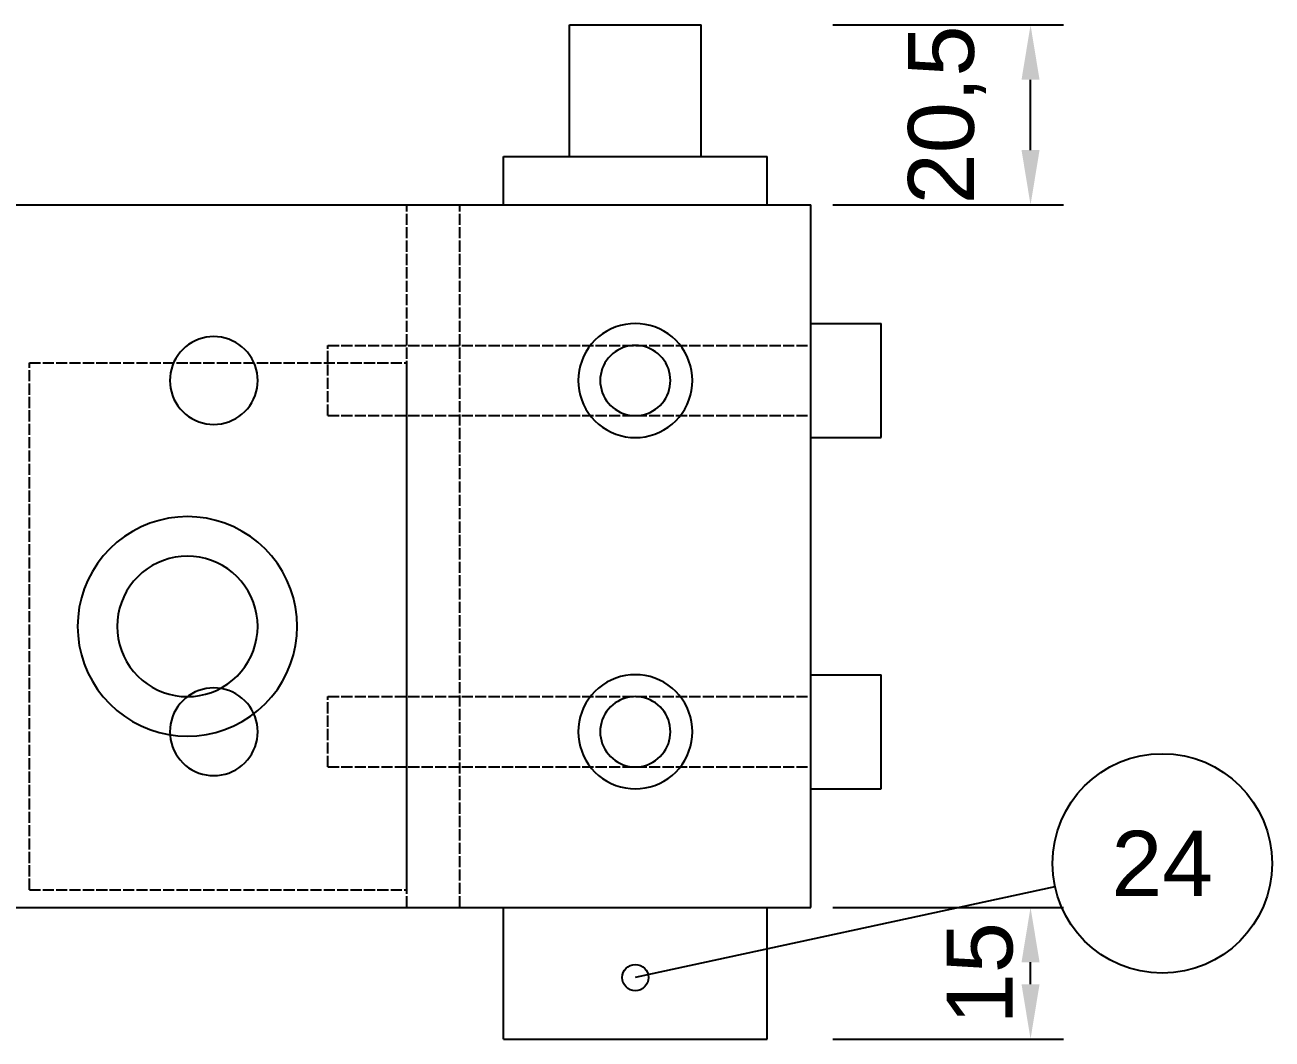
# Model space of a CAD drawing. Header units: millimetres. Extents: x 20 to 1736, y 5 to 589.
# Drawn here: x 235.2 to 292, y 450 to 496.2 of the extents above; entities that cross this region are included whole.
import ezdxf
from ezdxf.enums import TextEntityAlignment as Align

# ---------------------------------------------------------------- set-up
doc = ezdxf.new("R2010")
doc.units = ezdxf.units.MM
doc.header["$LTSCALE"] = 0.4
doc.linetypes.add('DASHED', pattern=[1.524, 1.27, -0.254])
for name, color, linetype in [('Krepezh', 6, 'CONTINUOUS'), ('Nevidimye', 8, 'DASHED'), ('Rama', 7, 'CONTINUOUS'), ('Razmery', 8, 'CONTINUOUS'), ('Relsy', 5, 'CONTINUOUS'), ('Tekst', 7, 'CONTINUOUS'), ('Uzly', 94, 'CONTINUOUS')]:
    doc.layers.add(name, color=color, linetype=linetype)
doc.styles.add('CHERT', font='arial.ttf')
doc.dimstyles.new('T1', dxfattribs={"dimtxt": 3, "dimasz": 2.5, "dimexe": 1.5, "dimexo": 1, "dimgap": 0.8, "dimtad": 1, "dimtxsty": 'CHERT', "dimcen": 2.5, "dimazin": 3, "dimtfac": 1, "dimtmove": 0, "dimatfit": 3})

msp = doc.modelspace()

# ---------------------------------------------------------------- linework, layer by layer
at = {"layer": 'Krepezh'}
for p, q in [((261.7, 482.2517), (261.5087, 482.1298)), ((261.9012, 482.3564), (261.7, 482.2517)), ((262.1107, 482.4432), (261.9012, 482.3564)), ((262.3271, 482.5114), (262.1107, 482.4432)), ((262.5485, 482.5605), (262.3271, 482.5114)), ((262.7734, 482.5901), (262.5485, 482.5605)), ((263, 482.6), (262.7734, 482.5901)), ((263.2266, 482.5901), (263, 482.6)), ((263.4515, 482.5605), (263.2266, 482.5901)), ((263.6729, 482.5114), (263.4515, 482.5605)), ((263.8893, 482.4432), (263.6729, 482.5114)), ((264.0988, 482.3564), (263.8893, 482.4432)), ((264.3, 482.2517), (264.0988, 482.3564)), ((264.4913, 482.1298), (264.3, 482.2517)), ((271, 482.6), (274.2, 482.6)), ((271, 477.4), (271, 482.6)), ((271, 482.6), (274.2, 482.6)), ((271, 477.4), (271, 482.6)), ((274.2, 477.4), (274.2, 482.6)), ((274.2, 477.4), (274.2, 482.6)), ((242.8, 481.7321), (242.6528, 481.6383)), ((242.9548, 481.8126), (242.8, 481.7321)), ((243.116, 481.8794), (242.9548, 481.8126)), ((243.2824, 481.9319), (243.116, 481.8794)), ((243.4527, 481.9696), (243.2824, 481.9319)), ((243.6257, 481.9924), (243.4527, 481.9696)), ((243.8, 482), (243.6257, 481.9924)), ((243.9743, 481.9924), (243.8, 482)), ((244.1473, 481.9696), (243.9743, 481.9924)), ((244.3176, 481.9319), (244.1473, 481.9696)), ((244.484, 481.8794), (244.3176, 481.9319)), ((244.6452, 481.8126), (244.484, 481.8794)), ((244.8, 481.7321), (244.6452, 481.8126)), ((244.9472, 481.6383), (244.8, 481.7321)), ((261.0083, 481.6712), (260.8702, 481.4913)), ((261.1615, 481.8385), (261.0083, 481.6712)), ((261.3288, 481.9917), (261.1615, 481.8385)), ((261.5087, 482.1298), (261.3288, 481.9917)), ((264.6712, 481.9917), (264.4913, 482.1298)), ((264.8385, 481.8385), (264.6712, 481.9917)), ((264.9917, 481.6712), (264.8385, 481.8385)), ((265.1298, 481.4913), (264.9917, 481.6712)), ((242.1617, 481.1472), (242.0679, 481)), ((242.2679, 481.2856), (242.1617, 481.1472)), ((242.3858, 481.4142), (242.2679, 481.2856)), ((242.5144, 481.5321), (242.3858, 481.4142)), ((242.6528, 481.6383), (242.5144, 481.5321)), ((245.0856, 481.5321), (244.9472, 481.6383)), ((245.2142, 481.4142), (245.0856, 481.5321)), ((245.3321, 481.2856), (245.2142, 481.4142)), ((245.4383, 481.1472), (245.3321, 481.2856)), ((245.5321, 481), (245.4383, 481.1472)), ((260.6436, 481.0988), (260.5568, 480.8893)), ((260.7483, 481.3), (260.6436, 481.0988)), ((260.8702, 481.4913), (260.7483, 481.3)), ((265.2517, 481.3), (265.1298, 481.4913)), ((265.3564, 481.0988), (265.2517, 481.3)), ((265.4432, 480.8893), (265.3564, 481.0988)), ((271, 478.4), (271, 481.6)), ((271, 478.4), (271, 481.6)), ((241.9206, 480.684), (241.8681, 480.5176)), ((241.9874, 480.8452), (241.9206, 480.684)), ((242.0679, 481), (241.9874, 480.8452)), ((245.6126, 480.8452), (245.5321, 481)), ((245.6794, 480.684), (245.6126, 480.8452)), ((245.7319, 480.5176), (245.6794, 480.684)), ((260.4886, 480.6729), (260.4395, 480.4515)), ((260.5568, 480.8893), (260.4886, 480.6729)), ((265.5114, 480.6729), (265.4432, 480.8893)), ((265.5605, 480.4515), (265.5114, 480.6729)), ((241.8076, 480.1743), (241.8, 480)), ((241.8, 480), (241.8076, 479.8257)), ((241.8304, 480.3473), (241.8076, 480.1743)), ((241.8681, 480.5176), (241.8304, 480.3473)), ((245.7696, 480.3473), (245.7319, 480.5176)), ((245.7924, 480.1743), (245.7696, 480.3473)), ((245.8, 480), (245.7924, 480.1743)), ((245.7924, 479.8257), (245.8, 480)), ((260.4099, 480.2266), (260.4, 480)), ((260.4, 480), (260.4099, 479.7734)), ((260.4395, 480.4515), (260.4099, 480.2266)), ((265.5901, 480.2266), (265.5605, 480.4515)), ((265.6, 480), (265.5901, 480.2266)), ((265.5901, 479.7734), (265.6, 480)), ((241.8076, 479.8257), (241.8304, 479.6527)), ((241.8304, 479.6527), (241.8681, 479.4824)), ((241.8681, 479.4824), (241.9206, 479.316)), ((245.6794, 479.316), (245.7319, 479.4824)), ((245.7319, 479.4824), (245.7696, 479.6527)), ((245.7696, 479.6527), (245.7924, 479.8257)), ((260.4099, 479.7734), (260.4395, 479.5485)), ((260.4395, 479.5485), (260.4886, 479.3271)), ((265.5114, 479.3271), (265.5605, 479.5485)), ((265.5605, 479.5485), (265.5901, 479.7734)), ((241.9206, 479.316), (241.9874, 479.1548)), ((241.9874, 479.1548), (242.0679, 479)), ((242.0679, 479), (242.1617, 478.8528)), ((242.1617, 478.8528), (242.2679, 478.7144)), ((245.3321, 478.7144), (245.4383, 478.8528)), ((245.4383, 478.8528), (245.5321, 479)), ((245.5321, 479), (245.6126, 479.1548)), ((245.6126, 479.1548), (245.6794, 479.316)), ((260.4886, 479.3271), (260.5568, 479.1107)), ((260.5568, 479.1107), (260.6436, 478.9012)), ((260.6436, 478.9012), (260.7483, 478.7)), ((265.2517, 478.7), (265.3564, 478.9012)), ((265.3564, 478.9012), (265.4432, 479.1107)), ((265.4432, 479.1107), (265.5114, 479.3271)), ((242.2679, 478.7144), (242.3858, 478.5858)), ((242.3858, 478.5858), (242.5144, 478.4679)), ((242.5144, 478.4679), (242.6528, 478.3617)), ((242.6528, 478.3617), (242.8, 478.2679)), ((242.8, 478.2679), (242.9548, 478.1874)), ((244.6452, 478.1874), (244.8, 478.2679)), ((244.8, 478.2679), (244.9472, 478.3617)), ((244.9472, 478.3617), (245.0856, 478.4679)), ((245.0856, 478.4679), (245.2142, 478.5858)), ((245.2142, 478.5858), (245.3321, 478.7144)), ((260.7483, 478.7), (260.8702, 478.5087)), ((260.8702, 478.5087), (261.0083, 478.3288)), ((261.0083, 478.3288), (261.1615, 478.1615)), ((264.8385, 478.1615), (264.9917, 478.3288)), ((264.9917, 478.3288), (265.1298, 478.5087)), ((265.1298, 478.5087), (265.2517, 478.7)), ((242.9548, 478.1874), (243.116, 478.1206)), ((243.116, 478.1206), (243.2824, 478.0681)), ((243.2824, 478.0681), (243.4527, 478.0304)), ((243.4527, 478.0304), (243.6257, 478.0076)), ((243.6257, 478.0076), (243.8, 478)), ((243.8, 478), (243.9743, 478.0076)), ((243.9743, 478.0076), (244.1473, 478.0304)), ((244.1473, 478.0304), (244.3176, 478.0681)), ((244.3176, 478.0681), (244.484, 478.1206)), ((244.484, 478.1206), (244.6452, 478.1874)), ((261.1615, 478.1615), (261.3288, 478.0083)), ((261.3288, 478.0083), (261.5087, 477.8702)), ((261.5087, 477.8702), (261.7, 477.7483)), ((261.7, 477.7483), (261.9012, 477.6436)), ((264.0988, 477.6436), (264.3, 477.7483)), ((264.3, 477.7483), (264.4913, 477.8702)), ((264.4913, 477.8702), (264.6712, 478.0083)), ((264.6712, 478.0083), (264.8385, 478.1615)), ((261.9012, 477.6436), (262.1107, 477.5568)), ((262.1107, 477.5568), (262.3271, 477.4886)), ((262.3271, 477.4886), (262.5485, 477.4395)), ((262.5485, 477.4395), (262.7734, 477.4099)), ((262.7734, 477.4099), (263, 477.4)), ((263, 477.4), (263.2266, 477.4099)), ((263.2266, 477.4099), (263.4515, 477.4395)), ((263.4515, 477.4395), (263.6729, 477.4886)), ((263.6729, 477.4886), (263.8893, 477.5568)), ((263.8893, 477.5568), (264.0988, 477.6436)), ((271, 477.4), (274.2, 477.4)), ((271, 477.4), (274.2, 477.4)), ((261.9012, 466.3564), (261.7, 466.2517)), ((262.1107, 466.4432), (261.9012, 466.3564)), ((262.3271, 466.5114), (262.1107, 466.4432)), ((262.5485, 466.5605), (262.3271, 466.5114)), ((262.7734, 466.5901), (262.5485, 466.5605)), ((263, 466.6), (262.7734, 466.5901)), ((263.2266, 466.5901), (263, 466.6)), ((263.4515, 466.5605), (263.2266, 466.5901)), ((263.6729, 466.5114), (263.4515, 466.5605)), ((263.8893, 466.4432), (263.6729, 466.5114)), ((264.0988, 466.3564), (263.8893, 466.4432)), ((264.3, 466.2517), (264.0988, 466.3564)), ((271, 466.6), (274.2, 466.6)), ((271, 461.4), (271, 466.6)), ((271, 466.6), (274.2, 466.6)), ((271, 461.4), (271, 466.6)), ((274.2, 461.4), (274.2, 466.6)), ((274.2, 461.4), (274.2, 466.6)), ((242.9548, 465.8126), (242.8, 465.7321)), ((243.116, 465.8794), (242.9548, 465.8126)), ((243.2824, 465.9319), (243.116, 465.8794)), ((243.4527, 465.9696), (243.2824, 465.9319)), ((243.6257, 465.9924), (243.4527, 465.9696)), ((243.8, 466), (243.6257, 465.9924)), ((243.9743, 465.9924), (243.8, 466)), ((244.1473, 465.9696), (243.9743, 465.9924)), ((244.3176, 465.9319), (244.1473, 465.9696)), ((244.484, 465.8794), (244.3176, 465.9319)), ((244.6452, 465.8126), (244.484, 465.8794)), ((244.8, 465.7321), (244.6452, 465.8126)), ((261.1615, 465.8385), (261.0083, 465.6712)), ((261.3288, 465.9917), (261.1615, 465.8385)), ((261.5087, 466.1298), (261.3288, 465.9917)), ((261.7, 466.2517), (261.5087, 466.1298)), ((264.4913, 466.1298), (264.3, 466.2517)), ((264.6712, 465.9917), (264.4913, 466.1298)), ((264.8385, 465.8385), (264.6712, 465.9917)), ((264.9917, 465.6712), (264.8385, 465.8385)), ((242.2679, 465.2856), (242.1617, 465.1472)), ((242.3858, 465.4142), (242.2679, 465.2856)), ((242.5144, 465.5321), (242.3858, 465.4142)), ((242.6528, 465.6383), (242.5144, 465.5321)), ((242.8, 465.7321), (242.6528, 465.6383)), ((244.9472, 465.6383), (244.8, 465.7321)), ((245.0856, 465.5321), (244.9472, 465.6383)), ((245.2142, 465.4142), (245.0856, 465.5321)), ((245.3321, 465.2856), (245.2142, 465.4142)), ((245.4383, 465.1472), (245.3321, 465.2856)), ((260.7483, 465.3), (260.6436, 465.0988)), ((260.8702, 465.4913), (260.7483, 465.3)), ((261.0083, 465.6712), (260.8702, 465.4913)), ((265.1298, 465.4913), (264.9917, 465.6712)), ((265.2517, 465.3), (265.1298, 465.4913)), ((265.3564, 465.0988), (265.2517, 465.3)), ((271, 462.4), (271, 465.6)), ((271, 462.4), (271, 465.6)), ((241.9206, 464.684), (241.8681, 464.5176)), ((241.9874, 464.8452), (241.9206, 464.684)), ((242.0679, 465), (241.9874, 464.8452)), ((242.1617, 465.1472), (242.0679, 465)), ((245.5321, 465), (245.4383, 465.1472)), ((245.6126, 464.8452), (245.5321, 465)), ((245.6794, 464.684), (245.6126, 464.8452)), ((245.7319, 464.5176), (245.6794, 464.684)), ((260.4886, 464.6729), (260.4395, 464.4515)), ((260.5568, 464.8893), (260.4886, 464.6729)), ((260.6436, 465.0988), (260.5568, 464.8893)), ((265.4432, 464.8893), (265.3564, 465.0988)), ((265.5114, 464.6729), (265.4432, 464.8893)), ((265.5605, 464.4515), (265.5114, 464.6729)), ((241.8076, 464.1743), (241.8, 464)), ((241.8304, 464.3473), (241.8076, 464.1743)), ((241.8681, 464.5176), (241.8304, 464.3473)), ((245.7696, 464.3473), (245.7319, 464.5176)), ((245.7924, 464.1743), (245.7696, 464.3473)), ((245.8, 464), (245.7924, 464.1743)), ((260.4099, 464.2266), (260.4, 464)), ((260.4395, 464.4515), (260.4099, 464.2266)), ((265.5901, 464.2266), (265.5605, 464.4515)), ((265.6, 464), (265.5901, 464.2266)), ((241.8, 464), (241.8076, 463.8257)), ((241.8076, 463.8257), (241.8304, 463.6527)), ((241.8304, 463.6527), (241.8681, 463.4824)), ((245.7319, 463.4824), (245.7696, 463.6527)), ((245.7696, 463.6527), (245.7924, 463.8257)), ((245.7924, 463.8257), (245.8, 464)), ((260.4, 464), (260.4099, 463.7734)), ((260.4099, 463.7734), (260.4395, 463.5485)), ((260.4395, 463.5485), (260.4886, 463.3271)), ((265.5114, 463.3271), (265.5605, 463.5485)), ((265.5605, 463.5485), (265.5901, 463.7734)), ((265.5901, 463.7734), (265.6, 464)), ((241.8681, 463.4824), (241.9206, 463.316)), ((241.9206, 463.316), (241.9874, 463.1548)), ((241.9874, 463.1548), (242.0679, 463)), ((242.0679, 463), (242.1617, 462.8528)), ((245.4383, 462.8528), (245.5321, 463)), ((245.5321, 463), (245.6126, 463.1548)), ((245.6126, 463.1548), (245.6794, 463.316)), ((245.6794, 463.316), (245.7319, 463.4824)), ((260.4886, 463.3271), (260.5568, 463.1107)), ((260.5568, 463.1107), (260.6436, 462.9012)), ((265.3564, 462.9012), (265.4432, 463.1107)), ((265.4432, 463.1107), (265.5114, 463.3271)), ((242.1617, 462.8528), (242.2679, 462.7144)), ((242.2679, 462.7144), (242.3858, 462.5858)), ((242.3858, 462.5858), (242.5144, 462.4679)), ((242.5144, 462.4679), (242.6528, 462.3617)), ((242.6528, 462.3617), (242.8, 462.2679)), ((244.8, 462.2679), (244.9472, 462.3617)), ((244.9472, 462.3617), (245.0856, 462.4679)), ((245.0856, 462.4679), (245.2142, 462.5858)), ((245.2142, 462.5858), (245.3321, 462.7144)), ((245.3321, 462.7144), (245.4383, 462.8528)), ((260.6436, 462.9012), (260.7483, 462.7)), ((260.7483, 462.7), (260.8702, 462.5087)), ((260.8702, 462.5087), (261.0083, 462.3288)), ((264.9917, 462.3288), (265.1298, 462.5087)), ((265.1298, 462.5087), (265.2517, 462.7)), ((265.2517, 462.7), (265.3564, 462.9012)), ((242.8, 462.2679), (242.9548, 462.1874)), ((242.9548, 462.1874), (243.116, 462.1206)), ((243.116, 462.1206), (243.2824, 462.0681)), ((243.2824, 462.0681), (243.4527, 462.0304)), ((243.4527, 462.0304), (243.6257, 462.0076)), ((243.6257, 462.0076), (243.8, 462)), ((243.8, 462), (243.9743, 462.0076)), ((243.9743, 462.0076), (244.1473, 462.0304)), ((244.1473, 462.0304), (244.3176, 462.0681)), ((244.3176, 462.0681), (244.484, 462.1206)), ((244.484, 462.1206), (244.6452, 462.1874)), ((244.6452, 462.1874), (244.8, 462.2679)), ((261.0083, 462.3288), (261.1615, 462.1615)), ((261.1615, 462.1615), (261.3288, 462.0083)), ((261.3288, 462.0083), (261.5087, 461.8702)), ((261.5087, 461.8702), (261.7, 461.7483)), ((264.3, 461.7483), (264.4913, 461.8702)), ((264.4913, 461.8702), (264.6712, 462.0083)), ((264.6712, 462.0083), (264.8385, 462.1615)), ((264.8385, 462.1615), (264.9917, 462.3288)), ((261.7, 461.7483), (261.9012, 461.6436)), ((261.9012, 461.6436), (262.1107, 461.5568)), ((262.1107, 461.5568), (262.3271, 461.4886)), ((262.3271, 461.4886), (262.5485, 461.4395)), ((262.5485, 461.4395), (262.7734, 461.4099)), ((262.7734, 461.4099), (263, 461.4)), ((263, 461.4), (263.2266, 461.4099)), ((263.2266, 461.4099), (263.4515, 461.4395)), ((263.4515, 461.4395), (263.6729, 461.4886)), ((263.6729, 461.4886), (263.8893, 461.5568)), ((263.8893, 461.5568), (264.0988, 461.6436)), ((264.0988, 461.6436), (264.3, 461.7483)), ((271, 461.4), (274.2, 461.4)), ((271, 461.4), (274.2, 461.4))]:
    msp.add_line(p, q, dxfattribs=at)
at = {"layer": 'Nevidimye'}
for p, q in [((252.6, 456), (252.6, 488)), ((252.6, 456), (252.6, 488)), ((255, 456), (255, 488)), ((255, 456), (255, 488)), ((249, 481.6), (271, 481.6)), ((249, 478.4), (249, 481.6)), ((249, 481.6), (271, 481.6)), ((249, 478.4), (249, 481.6)), ((261.8686, 481.1314), (261.7743, 481.0285)), ((261.8686, 481.1314), (261.7743, 481.0285)), ((261.9715, 481.2257), (261.8686, 481.1314)), ((261.9715, 481.2257), (261.8686, 481.1314)), ((262.0823, 481.3106), (261.9715, 481.2257)), ((262.0823, 481.3106), (261.9715, 481.2257)), ((262.2, 481.3856), (262.0823, 481.3106)), ((262.2, 481.3856), (262.0823, 481.3106)), ((262.3238, 481.4501), (262.2, 481.3856)), ((262.3238, 481.4501), (262.2, 481.3856)), ((262.4528, 481.5035), (262.3238, 481.4501)), ((262.4528, 481.5035), (262.3238, 481.4501)), ((262.5859, 481.5455), (262.4528, 481.5035)), ((262.5859, 481.5455), (262.4528, 481.5035)), ((262.7222, 481.5757), (262.5859, 481.5455)), ((262.7222, 481.5757), (262.5859, 481.5455)), ((262.8606, 481.5939), (262.7222, 481.5757)), ((262.8606, 481.5939), (262.7222, 481.5757)), ((263, 481.6), (262.8606, 481.5939)), ((263, 481.6), (262.8606, 481.5939)), ((263.1394, 481.5939), (263, 481.6)), ((263.1394, 481.5939), (263, 481.6)), ((263.2778, 481.5757), (263.1394, 481.5939)), ((263.2778, 481.5757), (263.1394, 481.5939)), ((263.4141, 481.5455), (263.2778, 481.5757)), ((263.4141, 481.5455), (263.2778, 481.5757)), ((263.5472, 481.5035), (263.4141, 481.5455)), ((263.5472, 481.5035), (263.4141, 481.5455)), ((263.6762, 481.4501), (263.5472, 481.5035)), ((263.6762, 481.4501), (263.5472, 481.5035)), ((263.8, 481.3856), (263.6762, 481.4501)), ((263.8, 481.3856), (263.6762, 481.4501)), ((263.9177, 481.3106), (263.8, 481.3856)), ((263.9177, 481.3106), (263.8, 481.3856)), ((264.0285, 481.2257), (263.9177, 481.3106)), ((264.0285, 481.2257), (263.9177, 481.3106)), ((264.1314, 481.1314), (264.0285, 481.2257)), ((264.1314, 481.1314), (264.0285, 481.2257)), ((264.2257, 481.0285), (264.1314, 481.1314)), ((264.2257, 481.0285), (264.1314, 481.1314)), ((235.4, 480.8), (252.6, 480.8)), ((235.4, 456.8), (235.4, 480.8)), ((235.4, 480.8), (252.6, 480.8)), ((235.4, 456.8), (235.4, 480.8)), ((252.6, 456.8), (252.6, 480.8)), ((252.6, 456.8), (252.6, 480.8)), ((261.4965, 480.5472), (261.4545, 480.4141)), ((261.4965, 480.5472), (261.4545, 480.4141)), ((261.5499, 480.6762), (261.4965, 480.5472)), ((261.5499, 480.6762), (261.4965, 480.5472)), ((261.6144, 480.8), (261.5499, 480.6762)), ((261.6144, 480.8), (261.5499, 480.6762)), ((261.6894, 480.9177), (261.6144, 480.8)), ((261.6894, 480.9177), (261.6144, 480.8)), ((261.7743, 481.0285), (261.6894, 480.9177)), ((261.7743, 481.0285), (261.6894, 480.9177)), ((264.3106, 480.9177), (264.2257, 481.0285)), ((264.3106, 480.9177), (264.2257, 481.0285)), ((264.3856, 480.8), (264.3106, 480.9177)), ((264.3856, 480.8), (264.3106, 480.9177)), ((264.4501, 480.6762), (264.3856, 480.8)), ((264.4501, 480.6762), (264.3856, 480.8)), ((264.5035, 480.5472), (264.4501, 480.6762)), ((264.5035, 480.5472), (264.4501, 480.6762)), ((264.5455, 480.4141), (264.5035, 480.5472)), ((264.5455, 480.4141), (264.5035, 480.5472)), ((261.4061, 480.1394), (261.4, 480)), ((261.4061, 480.1394), (261.4, 480)), ((261.4, 480), (261.4061, 479.8606)), ((261.4, 480), (261.4061, 479.8606)), ((261.4243, 480.2778), (261.4061, 480.1394)), ((261.4243, 480.2778), (261.4061, 480.1394)), ((261.4545, 480.4141), (261.4243, 480.2778)), ((261.4545, 480.4141), (261.4243, 480.2778)), ((264.5757, 480.2778), (264.5455, 480.4141)), ((264.5757, 480.2778), (264.5455, 480.4141)), ((264.5939, 480.1394), (264.5757, 480.2778)), ((264.5939, 480.1394), (264.5757, 480.2778)), ((264.6, 480), (264.5939, 480.1394)), ((264.6, 480), (264.5939, 480.1394)), ((264.5939, 479.8606), (264.6, 480)), ((264.5939, 479.8606), (264.6, 480)), ((261.4061, 479.8606), (261.4243, 479.7222)), ((261.4061, 479.8606), (261.4243, 479.7222)), ((261.4243, 479.7222), (261.4545, 479.5859)), ((261.4243, 479.7222), (261.4545, 479.5859)), ((261.4545, 479.5859), (261.4965, 479.4528)), ((261.4545, 479.5859), (261.4965, 479.4528)), ((261.4965, 479.4528), (261.5499, 479.3238)), ((261.4965, 479.4528), (261.5499, 479.3238)), ((264.4501, 479.3238), (264.5035, 479.4528)), ((264.4501, 479.3238), (264.5035, 479.4528)), ((264.5035, 479.4528), (264.5455, 479.5859)), ((264.5035, 479.4528), (264.5455, 479.5859)), ((264.5455, 479.5859), (264.5757, 479.7222)), ((264.5455, 479.5859), (264.5757, 479.7222)), ((264.5757, 479.7222), (264.5939, 479.8606)), ((264.5757, 479.7222), (264.5939, 479.8606)), ((261.5499, 479.3238), (261.6144, 479.2)), ((261.5499, 479.3238), (261.6144, 479.2)), ((261.6144, 479.2), (261.6894, 479.0823)), ((261.6144, 479.2), (261.6894, 479.0823)), ((261.6894, 479.0823), (261.7743, 478.9715)), ((261.6894, 479.0823), (261.7743, 478.9715)), ((261.7743, 478.9715), (261.8686, 478.8686)), ((261.7743, 478.9715), (261.8686, 478.8686)), ((261.8686, 478.8686), (261.9715, 478.7743)), ((261.8686, 478.8686), (261.9715, 478.7743)), ((264.0285, 478.7743), (264.1314, 478.8686)), ((264.0285, 478.7743), (264.1314, 478.8686)), ((264.1314, 478.8686), (264.2257, 478.9715)), ((264.1314, 478.8686), (264.2257, 478.9715)), ((264.2257, 478.9715), (264.3106, 479.0823)), ((264.2257, 478.9715), (264.3106, 479.0823)), ((264.3106, 479.0823), (264.3856, 479.2)), ((264.3106, 479.0823), (264.3856, 479.2)), ((264.3856, 479.2), (264.4501, 479.3238)), ((264.3856, 479.2), (264.4501, 479.3238)), ((249, 478.4), (271, 478.4)), ((249, 478.4), (271, 478.4)), ((261.9715, 478.7743), (262.0823, 478.6894)), ((261.9715, 478.7743), (262.0823, 478.6894)), ((262.0823, 478.6894), (262.2, 478.6144)), ((262.0823, 478.6894), (262.2, 478.6144)), ((262.2, 478.6144), (262.3238, 478.5499)), ((262.2, 478.6144), (262.3238, 478.5499)), ((262.3238, 478.5499), (262.4528, 478.4965)), ((262.3238, 478.5499), (262.4528, 478.4965)), ((262.4528, 478.4965), (262.5859, 478.4545)), ((262.4528, 478.4965), (262.5859, 478.4545)), ((262.5859, 478.4545), (262.7222, 478.4243)), ((262.5859, 478.4545), (262.7222, 478.4243)), ((262.7222, 478.4243), (262.8606, 478.4061)), ((262.7222, 478.4243), (262.8606, 478.4061)), ((262.8606, 478.4061), (263, 478.4)), ((262.8606, 478.4061), (263, 478.4)), ((263, 478.4), (263.1394, 478.4061)), ((263, 478.4), (263.1394, 478.4061)), ((263.1394, 478.4061), (263.2778, 478.4243)), ((263.1394, 478.4061), (263.2778, 478.4243)), ((263.2778, 478.4243), (263.4141, 478.4545)), ((263.2778, 478.4243), (263.4141, 478.4545)), ((263.4141, 478.4545), (263.5472, 478.4965)), ((263.4141, 478.4545), (263.5472, 478.4965)), ((263.5472, 478.4965), (263.6762, 478.5499)), ((263.5472, 478.4965), (263.6762, 478.5499)), ((263.6762, 478.5499), (263.8, 478.6144)), ((263.6762, 478.5499), (263.8, 478.6144)), ((263.8, 478.6144), (263.9177, 478.6894)), ((263.8, 478.6144), (263.9177, 478.6894)), ((263.9177, 478.6894), (264.0285, 478.7743)), ((263.9177, 478.6894), (264.0285, 478.7743)), ((241.7318, 473.724), (241.3059, 473.6296)), ((242.1642, 473.781), (241.7318, 473.724)), ((242.6, 473.8), (242.1642, 473.781)), ((243.0358, 473.781), (242.6, 473.8)), ((243.4682, 473.724), (243.0358, 473.781)), ((243.8941, 473.6296), (243.4682, 473.724)), ((240.4869, 473.3315), (240.1, 473.1301)), ((240.8899, 473.4985), (240.4869, 473.3315)), ((241.3059, 473.6296), (240.8899, 473.4985)), ((244.3101, 473.4985), (243.8941, 473.6296)), ((244.7131, 473.3315), (244.3101, 473.4985)), ((245.1, 473.1301), (244.7131, 473.3315)), ((239.3861, 472.6302), (239.0645, 472.3355)), ((239.7321, 472.8958), (239.3861, 472.6302)), ((240.1, 473.1301), (239.7321, 472.8958)), ((245.4679, 472.8958), (245.1, 473.1301)), ((245.8139, 472.6302), (245.4679, 472.8958)), ((246.1355, 472.3355), (245.8139, 472.6302)), ((238.7698, 472.0139), (238.5042, 471.6679)), ((239.0645, 472.3355), (238.7698, 472.0139)), ((246.4302, 472.0139), (246.1355, 472.3355)), ((246.6958, 471.6679), (246.4302, 472.0139)), ((238.5042, 471.6679), (238.2699, 471.3)), ((241, 471.5713), (240.7646, 471.4213)), ((241.2476, 471.7002), (241, 471.5713)), ((241.5055, 471.807), (241.2476, 471.7002)), ((241.7718, 471.891), (241.5055, 471.807)), ((242.0443, 471.9514), (241.7718, 471.891)), ((242.3211, 471.9878), (242.0443, 471.9514)), ((242.6, 472), (242.3211, 471.9878)), ((242.8789, 471.9878), (242.6, 472)), ((243.1557, 471.9514), (242.8789, 471.9878)), ((243.4282, 471.891), (243.1557, 471.9514)), ((243.6945, 471.807), (243.4282, 471.891)), ((243.9524, 471.7002), (243.6945, 471.807)), ((244.2, 471.5713), (243.9524, 471.7002)), ((244.4354, 471.4213), (244.2, 471.5713)), ((246.9301, 471.3), (246.6958, 471.6679)), ((238.0685, 470.9131), (237.9015, 470.5101)), ((238.2699, 471.3), (238.0685, 470.9131)), ((240.3373, 471.0627), (240.1487, 470.8569)), ((240.5431, 471.2513), (240.3373, 471.0627)), ((240.7646, 471.4213), (240.5431, 471.2513)), ((244.6569, 471.2513), (244.4354, 471.4213)), ((244.8627, 471.0627), (244.6569, 471.2513)), ((245.0513, 470.8569), (244.8627, 471.0627)), ((247.1315, 470.9131), (246.9301, 471.3)), ((247.2985, 470.5101), (247.1315, 470.9131)), ((237.9015, 470.5101), (237.7704, 470.0941)), ((239.8287, 470.4), (239.6998, 470.1524)), ((239.9787, 470.6354), (239.8287, 470.4)), ((240.1487, 470.8569), (239.9787, 470.6354)), ((245.2213, 470.6354), (245.0513, 470.8569)), ((245.3713, 470.4), (245.2213, 470.6354)), ((245.5002, 470.1524), (245.3713, 470.4)), ((247.4296, 470.0941), (247.2985, 470.5101)), ((237.7704, 470.0941), (237.676, 469.6682)), ((239.593, 469.8945), (239.509, 469.6282)), ((239.6998, 470.1524), (239.593, 469.8945)), ((245.607, 469.8945), (245.5002, 470.1524)), ((245.691, 469.6282), (245.607, 469.8945)), ((247.524, 469.6682), (247.4296, 470.0941)), ((237.619, 469.2358), (237.6, 468.8)), ((237.676, 469.6682), (237.619, 469.2358)), ((239.4486, 469.3557), (239.4122, 469.0789)), ((239.509, 469.6282), (239.4486, 469.3557)), ((245.7514, 469.3557), (245.691, 469.6282)), ((245.7878, 469.0789), (245.7514, 469.3557)), ((247.581, 469.2358), (247.524, 469.6682)), ((247.6, 468.8), (247.581, 469.2358)), ((237.6, 468.8), (237.619, 468.3642)), ((239.4122, 469.0789), (239.4, 468.8)), ((239.4, 468.8), (239.4122, 468.5211)), ((245.8, 468.8), (245.7878, 469.0789)), ((245.7878, 468.5211), (245.8, 468.8)), ((247.581, 468.3642), (247.6, 468.8)), ((237.619, 468.3642), (237.676, 467.9318)), ((239.4122, 468.5211), (239.4486, 468.2443)), ((239.4486, 468.2443), (239.509, 467.9718)), ((245.691, 467.9718), (245.7514, 468.2443)), ((245.7514, 468.2443), (245.7878, 468.5211)), ((247.524, 467.9318), (247.581, 468.3642)), ((237.676, 467.9318), (237.7704, 467.5059)), ((237.7704, 467.5059), (237.9015, 467.0899)), ((239.509, 467.9718), (239.593, 467.7055)), ((239.593, 467.7055), (239.6998, 467.4476)), ((245.5002, 467.4476), (245.607, 467.7055)), ((245.607, 467.7055), (245.691, 467.9718)), ((247.2985, 467.0899), (247.4296, 467.5059)), ((247.4296, 467.5059), (247.524, 467.9318)), ((237.9015, 467.0899), (238.0685, 466.6869)), ((239.6998, 467.4476), (239.8287, 467.2)), ((239.8287, 467.2), (239.9787, 466.9646)), ((239.9787, 466.9646), (240.1487, 466.7431)), ((245.0513, 466.7431), (245.2213, 466.9646)), ((245.2213, 466.9646), (245.3713, 467.2)), ((245.3713, 467.2), (245.5002, 467.4476)), ((247.1315, 466.6869), (247.2985, 467.0899)), ((238.0685, 466.6869), (238.2699, 466.3)), ((240.1487, 466.7431), (240.3373, 466.5373)), ((240.3373, 466.5373), (240.5431, 466.3487)), ((240.5431, 466.3487), (240.7646, 466.1787)), ((244.4354, 466.1787), (244.6569, 466.3487)), ((244.6569, 466.3487), (244.8627, 466.5373)), ((244.8627, 466.5373), (245.0513, 466.7431)), ((246.9301, 466.3), (247.1315, 466.6869)), ((238.2699, 466.3), (238.5042, 465.9321)), ((238.5042, 465.9321), (238.7698, 465.5861)), ((240.7646, 466.1787), (241, 466.0287)), ((241, 466.0287), (241.2476, 465.8998)), ((241.2476, 465.8998), (241.5055, 465.793)), ((241.5055, 465.793), (241.7718, 465.709)), ((243.4282, 465.709), (243.6945, 465.793)), ((243.6945, 465.793), (243.9524, 465.8998)), ((243.9524, 465.8998), (244.2, 466.0287)), ((244.2, 466.0287), (244.4354, 466.1787)), ((246.4302, 465.5861), (246.6958, 465.9321)), ((246.6958, 465.9321), (246.9301, 466.3)), ((238.7698, 465.5861), (239.0645, 465.2645)), ((239.0645, 465.2645), (239.3861, 464.9698)), ((241.7718, 465.709), (242.0443, 465.6486)), ((242.0443, 465.6486), (242.3211, 465.6122)), ((242.3211, 465.6122), (242.6, 465.6)), ((242.6, 465.6), (242.8789, 465.6122)), ((242.8789, 465.6122), (243.1557, 465.6486)), ((243.1557, 465.6486), (243.4282, 465.709)), ((245.8139, 464.9698), (246.1355, 465.2645)), ((246.1355, 465.2645), (246.4302, 465.5861)), ((249, 465.6), (271, 465.6)), ((249, 462.4), (249, 465.6)), ((249, 465.6), (271, 465.6)), ((249, 462.4), (249, 465.6)), ((261.9715, 465.2257), (261.8686, 465.1314)), ((261.9715, 465.2257), (261.8686, 465.1314)), ((262.0823, 465.3106), (261.9715, 465.2257)), ((262.0823, 465.3106), (261.9715, 465.2257)), ((262.2, 465.3856), (262.0823, 465.3106)), ((262.2, 465.3856), (262.0823, 465.3106)), ((262.3238, 465.4501), (262.2, 465.3856)), ((262.3238, 465.4501), (262.2, 465.3856)), ((262.4528, 465.5035), (262.3238, 465.4501)), ((262.4528, 465.5035), (262.3238, 465.4501)), ((262.5859, 465.5455), (262.4528, 465.5035)), ((262.5859, 465.5455), (262.4528, 465.5035)), ((262.7222, 465.5757), (262.5859, 465.5455)), ((262.7222, 465.5757), (262.5859, 465.5455)), ((262.8606, 465.5939), (262.7222, 465.5757)), ((262.8606, 465.5939), (262.7222, 465.5757)), ((263, 465.6), (262.8606, 465.5939)), ((263, 465.6), (262.8606, 465.5939)), ((263.1394, 465.5939), (263, 465.6)), ((263.1394, 465.5939), (263, 465.6)), ((263.2778, 465.5757), (263.1394, 465.5939)), ((263.2778, 465.5757), (263.1394, 465.5939)), ((263.4141, 465.5455), (263.2778, 465.5757)), ((263.4141, 465.5455), (263.2778, 465.5757)), ((263.5472, 465.5035), (263.4141, 465.5455)), ((263.5472, 465.5035), (263.4141, 465.5455)), ((263.6762, 465.4501), (263.5472, 465.5035)), ((263.6762, 465.4501), (263.5472, 465.5035)), ((263.8, 465.3856), (263.6762, 465.4501)), ((263.8, 465.3856), (263.6762, 465.4501)), ((263.9177, 465.3106), (263.8, 465.3856)), ((263.9177, 465.3106), (263.8, 465.3856)), ((264.0285, 465.2257), (263.9177, 465.3106)), ((264.0285, 465.2257), (263.9177, 465.3106)), ((264.1314, 465.1314), (264.0285, 465.2257)), ((264.1314, 465.1314), (264.0285, 465.2257)), ((239.3861, 464.9698), (239.7321, 464.7042)), ((239.7321, 464.7042), (240.1, 464.4699)), ((245.1, 464.4699), (245.4679, 464.7042)), ((245.4679, 464.7042), (245.8139, 464.9698)), ((261.5499, 464.6762), (261.4965, 464.5472)), ((261.5499, 464.6762), (261.4965, 464.5472)), ((261.6144, 464.8), (261.5499, 464.6762)), ((261.6144, 464.8), (261.5499, 464.6762)), ((261.6894, 464.9177), (261.6144, 464.8)), ((261.6894, 464.9177), (261.6144, 464.8)), ((261.7743, 465.0285), (261.6894, 464.9177)), ((261.7743, 465.0285), (261.6894, 464.9177)), ((261.8686, 465.1314), (261.7743, 465.0285)), ((261.8686, 465.1314), (261.7743, 465.0285)), ((264.2257, 465.0285), (264.1314, 465.1314)), ((264.2257, 465.0285), (264.1314, 465.1314)), ((264.3106, 464.9177), (264.2257, 465.0285)), ((264.3106, 464.9177), (264.2257, 465.0285)), ((264.3856, 464.8), (264.3106, 464.9177)), ((264.3856, 464.8), (264.3106, 464.9177)), ((264.4501, 464.6762), (264.3856, 464.8)), ((264.4501, 464.6762), (264.3856, 464.8)), ((264.5035, 464.5472), (264.4501, 464.6762)), ((264.5035, 464.5472), (264.4501, 464.6762)), ((240.1, 464.4699), (240.4869, 464.2685)), ((240.4869, 464.2685), (240.8899, 464.1015)), ((240.8899, 464.1015), (241.3059, 463.9704)), ((243.8941, 463.9704), (244.3101, 464.1015)), ((244.3101, 464.1015), (244.7131, 464.2685)), ((244.7131, 464.2685), (245.1, 464.4699)), ((261.4061, 464.1394), (261.4, 464)), ((261.4061, 464.1394), (261.4, 464)), ((261.4243, 464.2778), (261.4061, 464.1394)), ((261.4243, 464.2778), (261.4061, 464.1394)), ((261.4545, 464.4141), (261.4243, 464.2778)), ((261.4545, 464.4141), (261.4243, 464.2778)), ((261.4965, 464.5472), (261.4545, 464.4141)), ((261.4965, 464.5472), (261.4545, 464.4141)), ((264.5455, 464.4141), (264.5035, 464.5472)), ((264.5455, 464.4141), (264.5035, 464.5472)), ((264.5757, 464.2778), (264.5455, 464.4141)), ((264.5757, 464.2778), (264.5455, 464.4141)), ((264.5939, 464.1394), (264.5757, 464.2778)), ((264.5939, 464.1394), (264.5757, 464.2778)), ((264.6, 464), (264.5939, 464.1394)), ((264.6, 464), (264.5939, 464.1394)), ((241.3059, 463.9704), (241.7318, 463.876)), ((241.7318, 463.876), (242.1642, 463.819)), ((242.1642, 463.819), (242.6, 463.8)), ((242.6, 463.8), (243.0358, 463.819)), ((243.0358, 463.819), (243.4682, 463.876)), ((243.4682, 463.876), (243.8941, 463.9704)), ((261.4, 464), (261.4061, 463.8606)), ((261.4, 464), (261.4061, 463.8606)), ((261.4061, 463.8606), (261.4243, 463.7222)), ((261.4061, 463.8606), (261.4243, 463.7222)), ((261.4243, 463.7222), (261.4545, 463.5859)), ((261.4243, 463.7222), (261.4545, 463.5859)), ((261.4545, 463.5859), (261.4965, 463.4528)), ((261.4545, 463.5859), (261.4965, 463.4528)), ((264.5035, 463.4528), (264.5455, 463.5859)), ((264.5035, 463.4528), (264.5455, 463.5859)), ((264.5455, 463.5859), (264.5757, 463.7222)), ((264.5455, 463.5859), (264.5757, 463.7222)), ((264.5757, 463.7222), (264.5939, 463.8606)), ((264.5757, 463.7222), (264.5939, 463.8606)), ((264.5939, 463.8606), (264.6, 464)), ((264.5939, 463.8606), (264.6, 464)), ((261.4965, 463.4528), (261.5499, 463.3238)), ((261.4965, 463.4528), (261.5499, 463.3238)), ((261.5499, 463.3238), (261.6144, 463.2)), ((261.5499, 463.3238), (261.6144, 463.2)), ((261.6144, 463.2), (261.6894, 463.0823)), ((261.6144, 463.2), (261.6894, 463.0823)), ((261.6894, 463.0823), (261.7743, 462.9715)), ((261.6894, 463.0823), (261.7743, 462.9715)), ((261.7743, 462.9715), (261.8686, 462.8686)), ((261.7743, 462.9715), (261.8686, 462.8686)), ((264.1314, 462.8686), (264.2257, 462.9715)), ((264.1314, 462.8686), (264.2257, 462.9715)), ((264.2257, 462.9715), (264.3106, 463.0823)), ((264.2257, 462.9715), (264.3106, 463.0823)), ((264.3106, 463.0823), (264.3856, 463.2)), ((264.3106, 463.0823), (264.3856, 463.2)), ((264.3856, 463.2), (264.4501, 463.3238)), ((264.3856, 463.2), (264.4501, 463.3238)), ((264.4501, 463.3238), (264.5035, 463.4528)), ((264.4501, 463.3238), (264.5035, 463.4528)), ((249, 462.4), (271, 462.4)), ((249, 462.4), (271, 462.4)), ((261.8686, 462.8686), (261.9715, 462.7743)), ((261.8686, 462.8686), (261.9715, 462.7743)), ((261.9715, 462.7743), (262.0823, 462.6894)), ((261.9715, 462.7743), (262.0823, 462.6894)), ((262.0823, 462.6894), (262.2, 462.6144)), ((262.0823, 462.6894), (262.2, 462.6144)), ((262.2, 462.6144), (262.3238, 462.5499)), ((262.2, 462.6144), (262.3238, 462.5499)), ((262.3238, 462.5499), (262.4528, 462.4965)), ((262.3238, 462.5499), (262.4528, 462.4965)), ((262.4528, 462.4965), (262.5859, 462.4545)), ((262.4528, 462.4965), (262.5859, 462.4545)), ((262.5859, 462.4545), (262.7222, 462.4243)), ((262.5859, 462.4545), (262.7222, 462.4243)), ((262.7222, 462.4243), (262.8606, 462.4061)), ((262.7222, 462.4243), (262.8606, 462.4061)), ((262.8606, 462.4061), (263, 462.4)), ((262.8606, 462.4061), (263, 462.4)), ((263, 462.4), (263.1394, 462.4061)), ((263, 462.4), (263.1394, 462.4061)), ((263.1394, 462.4061), (263.2778, 462.4243)), ((263.1394, 462.4061), (263.2778, 462.4243)), ((263.2778, 462.4243), (263.4141, 462.4545)), ((263.2778, 462.4243), (263.4141, 462.4545)), ((263.4141, 462.4545), (263.5472, 462.4965)), ((263.4141, 462.4545), (263.5472, 462.4965)), ((263.5472, 462.4965), (263.6762, 462.5499)), ((263.5472, 462.4965), (263.6762, 462.5499)), ((263.6762, 462.5499), (263.8, 462.6144)), ((263.6762, 462.5499), (263.8, 462.6144)), ((263.8, 462.6144), (263.9177, 462.6894)), ((263.8, 462.6144), (263.9177, 462.6894)), ((263.9177, 462.6894), (264.0285, 462.7743)), ((263.9177, 462.6894), (264.0285, 462.7743)), ((264.0285, 462.7743), (264.1314, 462.8686)), ((264.0285, 462.7743), (264.1314, 462.8686)), ((235.4, 456.8), (252.6, 456.8)), ((235.4, 456.8), (252.6, 456.8))]:
    msp.add_line(p, q, dxfattribs=at)
at = {"layer": 'Rama'}
for p, q in [((95, 488), (255, 488)), ((95, 488), (255, 488)), ((255, 488), (271, 488)), ((271, 456), (271, 488)), ((95, 456), (255, 456)), ((95, 456), (255, 456)), ((255, 456), (271, 456)), ((257, 456), (269, 456)), ((257, 450), (257, 456)), ((257, 456), (269, 456)), ((257, 450), (257, 456)), ((269, 450), (269, 456)), ((269, 450), (269, 456)), ((257, 450), (269, 450)), ((257, 450), (269, 450))]:
    msp.add_line(p, q, dxfattribs=at)
at = {"layer": 'Relsy'}
for p, q in [((260, 496.2), (266, 496.2)), ((260, 490.2), (260, 496.2)), ((266, 490.2), (266, 496.2)), ((257, 490.2), (269, 490.2)), ((257, 488), (257, 490.2)), ((260, 490.2), (266, 490.2)), ((269, 488), (269, 490.2)), ((257, 488), (269, 488))]:
    msp.add_line(p, q, dxfattribs=at)
at = {"layer": 'Tekst'}
msp.add_line((282.1134, 456.9412), (263, 452.8), dxfattribs=at)
for centre, radius in [((287, 458), 5), ((263, 452.8), 0.6)]:
    msp.add_circle(centre, radius, dxfattribs=at)
at = {"layer": 'Uzly'}
for p, q in [((219, 488), (271, 488)), ((219, 488), (271, 488)), ((252.6, 488), (255, 488)), ((252.6, 488), (255, 488)), ((271, 456), (271, 488)), ((271, 456), (271, 488)), ((219, 456), (271, 456)), ((219, 456), (271, 456)), ((252.6, 456), (255, 456)), ((252.6, 456), (255, 456))]:
    msp.add_line(p, q, dxfattribs=at)

# ---------------------------------------------------------------- texts
at = {"layer": 'Tekst', "style": 'CHERT'}
msp.add_text('24', height=2.975, dxfattribs=at).set_placement((287, 458), align=Align.MIDDLE_CENTER)

# ---------------------------------------------------------------- dimensions: what is measured, and where the dimension line sits
at = {"layer": 'Razmery'}
for base, p1, p2, text in [((281, 488), (271, 488), (271, 496.2), '20,5'), ((281, 450), (271, 450), (271, 456), '15')]:
    msp.add_linear_dim(base=base, p1=p1, p2=p2, angle=90, text=text, dimstyle='T1', override={"dimlfac": 2.5}, dxfattribs=at).render()

doc.saveas('drawing.dxf')
